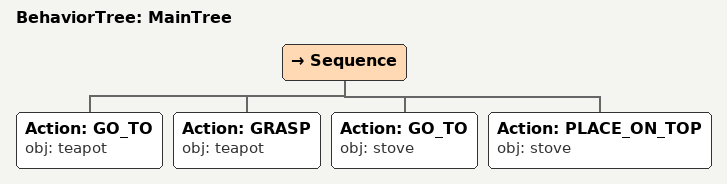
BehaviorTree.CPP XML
<root main_tree_to_execute="MainTree">
  <BehaviorTree ID="MainTree">
    <Sequence>
      <!-- Go to teapot -->
      <Action ID="GO_TO" obj="teapot" />
      <!-- Grasp teapot -->
      <Action ID="GRASP" obj="teapot" />
      <!-- Go to stove -->
      <Action ID="GO_TO" obj="stove" />
      <!-- Place on stove (set on burner area) -->
      <Action ID="PLACE_ON_TOP" obj="stove" />
    </Sequence>
  </BehaviorTree>
</root>
